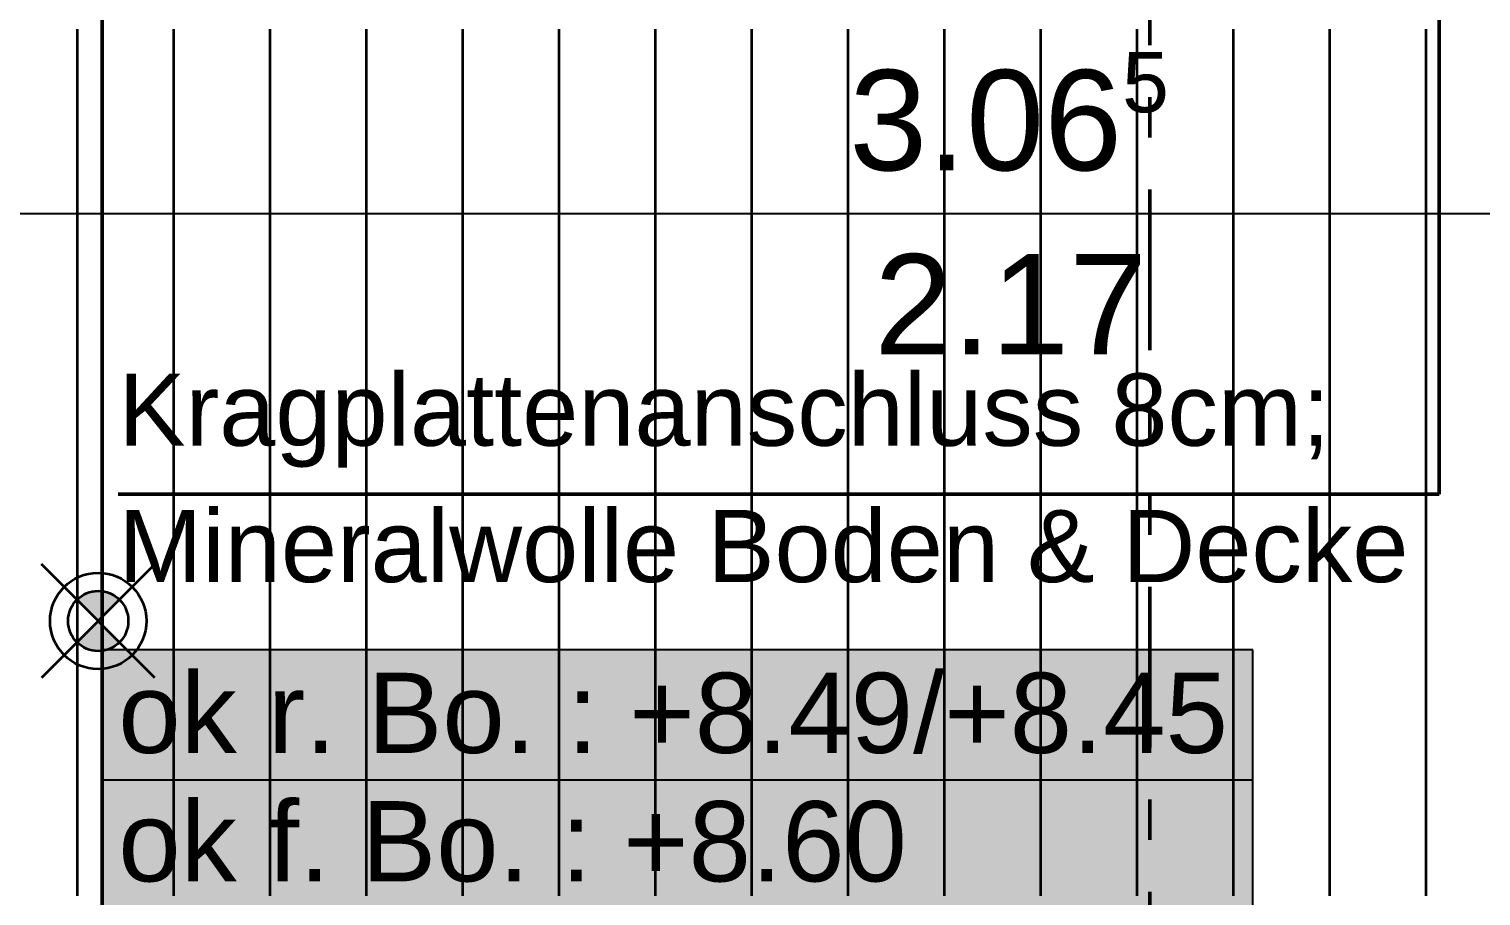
# Model space of a CAD drawing. Header units: centimetres. Extents: x 0.3 to 84.3, y 0.3 to 59.7.
# Drawn here: x 39.238 to 42.855, y 12.904 to 15.064 of the extents above; entities that cross this region are included whole.
import ezdxf

# ---------------------------------------------------------------- set-up
doc = ezdxf.new("R2010")
doc.units = ezdxf.units.CM
for name, pattern in [('AUSGEZOGEN', [0]), ('LINIE_23', [0.79, 0.4, -0.13, 0, -0.13, 0, -0.13]), ('RAND', [44.45, 12.7, -6.35, 12.7, -6.35, 0, -6.35]), ('STRICHPUNKT', [25.4, 12.7, -6.35, 0, -6.35])]:
    doc.linetypes.add(name, pattern=pattern)
for name, color, linetype, lineweight in [('Ausbau Raeume', 7, 'AUSGEZOGEN', 35), ('Bauachsen grob', 7, 'RAND', 25), ('Schnittbegrenzung', 7, 'AUSGEZOGEN', 25), ('Text Decke', 7, 'AUSGEZOGEN', 50), ('Text Koten', 7, 'AUSGEZOGEN', 50), ('Werkplan- Ausfuehrungsmasse', 7, 'AUSGEZOGEN', 25)]:
    doc.layers.add(name, color=color, linetype=linetype, lineweight=lineweight)
doc.layers.add('Elektro Apparate', color=7, linetype='AUSGEZOGEN', lineweight=35, true_color=0x656565)
doc.styles.add('ARIAL', font='ARIAL.TTF')

msp = doc.modelspace()

# ---------------------------------------------------------------- hatches: boundary and pattern name
at = {"layer": 'Elektro Apparate', "linetype": 'AUSGEZOGEN', "lineweight": 35}
h = msp.add_hatch(color=40, dxfattribs=at)
h.paths.add_polyline_path([(39.357, 13.536), (39.41, 13.589), (39.463, 13.536), (39.4568, 13.5304), (39.4267, 13.5159), (39.3933, 13.5159), (39.3632, 13.5304)], flags=16)
h.paths.add_polyline_path([(39.463, 13.642), (39.41, 13.589), (39.357, 13.642), (39.3632, 13.6476), (39.3933, 13.6621), (39.4267, 13.6621), (39.4568, 13.6476)], flags=16)
at = {"layer": 'Text Koten', "linetype": 'AUSGEZOGEN', "lineweight": 25, "true_color": 0xf1f1f1}
msp.add_hatch(color=7, dxfattribs=at).paths.add_polyline_path([(39.42, 13.5173), (39.42, 12.544), (42.2867, 12.544), (42.2867, 13.5173)])

# ---------------------------------------------------------------- linework, layer by layer
at = {"layer": 'Ausbau Raeume', "color": 254, "linetype": 'AUSGEZOGEN', "lineweight": 35}
for p, q in [((39.3582, 14.3446), (39.3582, 15.0632)), ((39.5982, 14.3446), (39.5982, 15.0632)), ((39.8382, 14.3446), (39.8382, 15.0632)), ((40.0782, 14.3446), (40.0782, 15.0632)), ((40.3182, 14.3446), (40.3182, 15.0632)), ((40.5582, 14.3446), (40.5582, 15.0632)), ((40.7982, 14.3446), (40.7982, 15.0632)), ((41.0382, 14.3446), (41.0382, 15.0632)), ((41.2782, 14.3446), (41.2782, 15.0632)), ((41.5182, 14.3446), (41.5182, 15.0632)), ((41.7582, 14.3446), (41.7582, 15.0632)), ((41.9982, 14.3446), (41.9982, 15.0632)), ((42.2382, 14.3446), (42.2382, 15.0632)), ((42.4782, 14.3446), (42.4782, 15.0632)), ((42.7182, 14.3446), (42.7182, 15.0632)), ((39.3582, 13.6246), (39.3582, 14.3432)), ((39.5982, 13.6246), (39.5982, 14.3432)), ((39.8382, 13.6246), (39.8382, 14.3432)), ((40.0782, 13.6246), (40.0782, 14.3432)), ((40.3182, 13.6246), (40.3182, 14.3432)), ((40.5582, 13.6246), (40.5582, 14.3432)), ((40.7982, 13.6246), (40.7982, 14.3432)), ((41.0382, 13.6246), (41.0382, 14.3432)), ((41.2782, 13.6246), (41.2782, 14.3432)), ((41.5182, 13.6246), (41.5182, 14.3432)), ((41.7582, 13.6246), (41.7582, 14.3432)), ((41.9982, 13.6246), (41.9982, 14.3432)), ((42.2382, 13.6246), (42.2382, 14.3432)), ((42.4782, 13.6246), (42.4782, 14.3432)), ((42.7182, 13.6246), (42.7182, 14.3432)), ((39.3582, 12.9046), (39.3582, 13.6232)), ((39.5982, 12.9046), (39.5982, 13.6232)), ((39.8382, 12.9046), (39.8382, 13.6232)), ((40.0782, 12.9046), (40.0782, 13.6232)), ((40.3182, 12.9046), (40.3182, 13.6232)), ((40.5582, 12.9046), (40.5582, 13.6232)), ((40.7982, 12.9046), (40.7982, 13.6232)), ((41.0382, 12.9046), (41.0382, 13.6232)), ((41.2782, 12.9046), (41.2782, 13.6232)), ((41.5182, 12.9046), (41.5182, 13.6232)), ((41.7582, 12.9046), (41.7582, 13.6232)), ((41.9982, 12.9046), (41.9982, 13.6232)), ((42.2382, 12.9046), (42.2382, 13.6232)), ((42.4782, 12.9046), (42.4782, 13.6232)), ((42.7182, 12.9046), (42.7182, 13.6232))]:
    msp.add_line(p, q, dxfattribs=at)
at = {"layer": 'Bauachsen grob', "color": 32, "linetype": 'LINIE_23', "lineweight": 50, "true_color": 0xc36e14}
msp.add_line((42.03, 1.394), (42.03, 57.974), dxfattribs=at)
at = {"layer": 'Elektro Apparate', "color": 40, "linetype": 'AUSGEZOGEN', "lineweight": 35}
for p, q in [((39.5514, 13.7304), (39.2686, 13.4476)), ((39.5514, 13.4476), (39.2686, 13.7304))]:
    msp.add_line(p, q, dxfattribs=at)
for radius in [0.12, 0.075]:
    msp.add_circle((39.41, 13.589), radius, dxfattribs=at)
at = {"layer": 'Schnittbegrenzung', "color": 14, "linetype": 'STRICHPUNKT', "lineweight": 50, "true_color": 0xb20000}
msp.add_line((39.42, 22.214), (39.42, 1.034), dxfattribs=at)
at = {"layer": 'Text Decke', "color": 92, "linetype": 'AUSGEZOGEN', "lineweight": 50, "true_color": 0x00c600}
for p, q in [((42.7503, 13.9053), (42.7503, 16.034)), ((39.46, 13.9053), (42.7503, 13.9053))]:
    msp.add_line(p, q, dxfattribs=at)
at = {"layer": 'Text Koten', "color": 7, "linetype": 'AUSGEZOGEN', "lineweight": 25}
for p, q in [((39.42, 13.5173), (39.42, 12.544)), ((42.2867, 13.5173), (39.42, 13.5173)), ((42.2867, 12.544), (42.2867, 13.5173)), ((39.42, 13.1929), (42.2867, 13.1929))]:
    msp.add_line(p, q, dxfattribs=at)
at = {"layer": 'Werkplan- Ausfuehrungsmasse', "color": 7, "linetype": 'AUSGEZOGEN', "lineweight": 25}
msp.add_line((38.61, 14.604), (44.74, 14.604), dxfattribs=at)

# ---------------------------------------------------------------- texts
at = {"layer": 'Text Decke', "color": 92, "linetype": 'AUSGEZOGEN', "lineweight": 35, "true_color": 0x00c600, "char_height": 0.18, "width": 0.09, "attachment_point": 7, "style": 'ARIAL'}
for s, insert in [('Kragplattenanschluss\\~8cm;', (39.46, 13.9713)), ('Mineralwolle\\~Boden\\~&\\~Decke', (39.46, 13.6833))]:
    msp.add_mtext(s, dxfattribs=dict(at, insert=insert))
at = {"layer": 'Text Koten', "color": 7, "linetype": 'AUSGEZOGEN', "lineweight": 35, "char_height": 0.2, "width": 0.1, "attachment_point": 7, "style": 'ARIAL'}
for s, insert in [('ok\\~r.\\~Bo.\\~:\\~+8.49/+8.45', (39.46, 13.2573)), ('ok\\~f.\\~Bo.\\~:\\~+8.60', (39.46, 12.9373))]:
    msp.add_mtext(s, dxfattribs=dict(at, insert=insert))
at = {"layer": 'Werkplan- Ausfuehrungsmasse', "color": 7, "linetype": 'AUSGEZOGEN', "lineweight": 50, "attachment_point": 7, "style": 'ARIAL'}
for s, insert, char_height, width in [('5', (41.9608, 14.8543), 0.15, 0.075), ('3.06', (41.2811, 14.7084), 0.25, 0.125), ('2.17', (41.3431, 14.253), 0.25, 0.125)]:
    msp.add_mtext(s, dxfattribs=dict(at, insert=insert, char_height=char_height, width=width))

doc.saveas('drawing.dxf')
